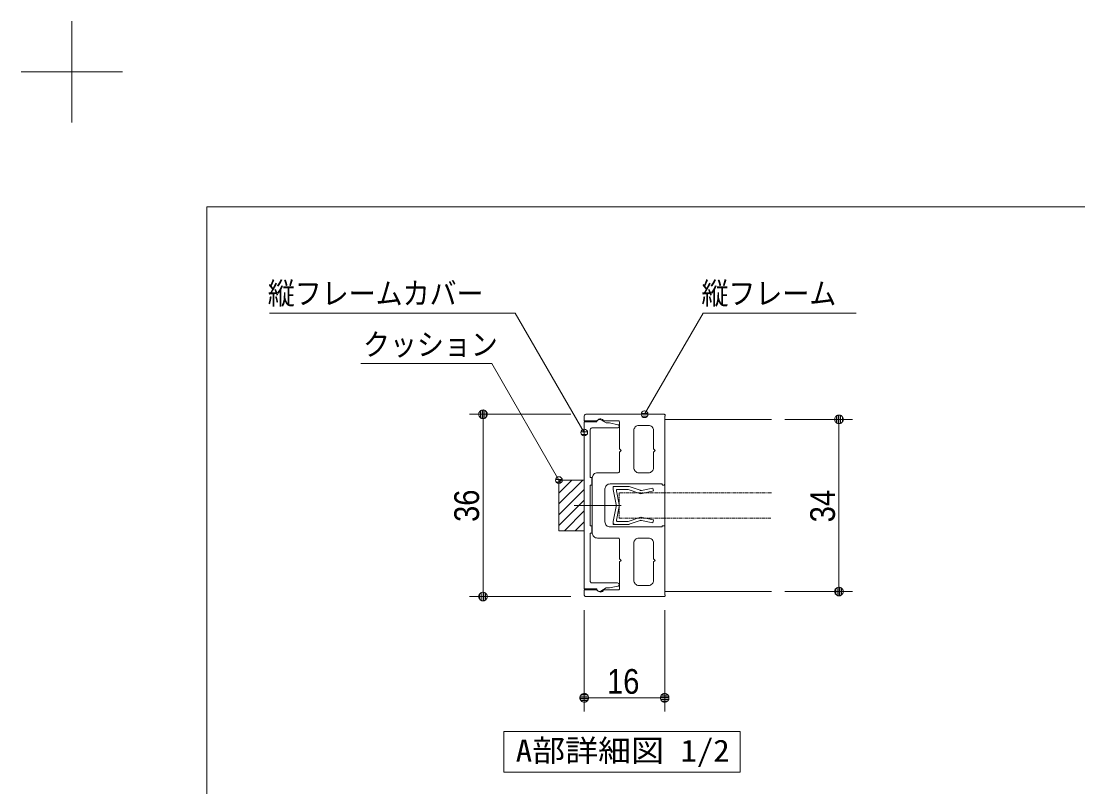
# Model space of a CAD drawing. Units: millimetres, scale not verified. Extents: x -6062 to 6062, y -3045 to 3045.
# Drawn here: x -6062 to -4496, y 1911 to 3045 of the extents above; entities that cross this region are included whole.
import ezdxf
from ezdxf.enums import TextEntityAlignment as Align

# ---------------------------------------------------------------- set-up
doc = ezdxf.new("R2010")
doc.units = ezdxf.units.MM
doc.header["$LTSCALE"] = 20
doc.linetypes.add('DOUBLE_CHAIN1', pattern=[8.8, 5, -1, 0.6, -0.6, 0.6, -1])
for name, color, linetype, lineweight in [('0-0_2寸法-1', 7, 'Continuous', 9), ('0-1_0', 7, 'Continuous', 9), ('0-3_2寸法-3', 7, 'Continuous', 9), ('0-4_3一般', 7, 'Continuous', 9), ('0-5_1図面枠', 7, 'Continuous', 9)]:
    doc.layers.add(name, color=color, linetype=linetype, lineweight=lineweight)
doc.styles.add('ＭＳ ゴシック', font='')
doc.styles.add('ＭＳ Ｐゴシック', font='')
doc.styles.get('ＭＳ ゴシック').set_extended_font_data('MS Gothic')
doc.styles.get('ＭＳ Ｐゴシック').set_extended_font_data('MS PGothic')

# ---------------------------------------------------------------- blocks, each defined once
blk = doc.blocks.new('グループ-64')
at = {"layer": '0-4_3一般'}
for p, q in [((-67955, 47071.9), (-67955, 47116.9)), ((-67910, 47116.9), (-67955, 47116.9)), ((-67955, 47026.9), (-67955, 47071.9)), ((-67955, 47026.9), (-67867.6, 46582.4)), ((-67910, 47116.9), (-67494.9, 47116.9)), ((-67858.2, 46991.3), (-67777.6, 46582.4)), ((-67828.8, 47026.9), (-67505, 47026.9)), ((-67190.7, 46920.9), (-67505, 47026.9)), ((-67475.7, 47112.5), (-67152.2, 47002.3)), ((-67152.2, 47002.3), (-67134, 46993.7)), ((-67114.2, 46997.9), (-67134, 46993.7)), ((-67190.7, 46920.9), (-67145, 46899.4)), ((-67095.6, 46909.8), (-67145, 46899.4)), ((-67955, 46081.9), (-67867.6, 46526.3)), ((-67858.2, 46117.5), (-67777.6, 46526.3)), ((-67955, 46036.9), (-67955, 46081.9)), ((-67828.8, 46081.9), (-67505, 46081.9)), ((-67505, 46081.9), (-67190.7, 46187.8)), ((-67152.2, 46106.4), (-67475.7, 45996.2)), ((-67190.7, 46187.8), (-67145, 46209.4)), ((-67152.2, 46106.4), (-67134, 46115)), ((-67095.6, 46198.9), (-67145, 46209.4)), ((-67114.2, 46110.8), (-67134, 46115)), ((-67955, 46036.9), (-67955, 45991.9)), ((-67910, 45991.9), (-67955, 45991.9)), ((-67494.9, 45991.9), (-67910, 45991.9))]:
    blk.add_line(p, q, dxfattribs=at)
for points in [[(-67114.2, 46997.9), (-66773.6, 47069.9), (-66755, 46981.9), (-67095.6, 46909.8)], [(-67095.6, 46198.9), (-66755, 46126.9), (-66773.6, 46038.8), (-67114.2, 46110.8)]]:
    blk.add_lwpolyline(points, dxfattribs=at)
at = {"layer": '0-4_3一般', "linetype": 'DOUBLE_CHAIN1'}
blk.add_lwpolyline([(-63260, 46929.4), (-67775, 46929.4), (-67775, 46179.4), (-63260, 46179.4)], dxfattribs=at)
at = {"layer": '0-4_3一般'}
for centre, radius, start, end in [((-67910, 47071.9), 45, 135, 180), ((-67910, 47071.9), 45, 90, 135), ((-67828.8, 46996.9), 30, 140.3825, 190.76501), ((-67828.8, 46996.9), 30, 90, 140.3825), ((-67494.9, 47071.9), 45, 77.36114, 90), ((-67494.9, 47071.9), 45, 64.72228, 77.36114), ((-67126.6, 47056.6), 60, 244.72228, 263.33323), ((-67126.6, 47056.6), 60, 263.33323, 281.94418), ((-67126.6, 47056.6), 150, 244.72228, 263.33323), ((-67126.6, 47056.6), 150, 263.33323, 281.94418), ((-68015, 46554.4), 150, 5.3825, 10.76501), ((-68015, 46554.4), 150, 349.23499, 354.6175), ((-68015, 46554.4), 150, 0, 5.3825), ((-68015, 46554.4), 150, 354.6175, 0), ((-67925, 46554.4), 150, 5.3825, 10.76501), ((-67925, 46554.4), 150, 349.23499, 354.6175), ((-67925, 46554.4), 150, 0, 5.3825), ((-67925, 46554.4), 150, 354.6175, 0), ((-67828.8, 46111.9), 30, 169.23499, 219.6175), ((-67828.8, 46111.9), 30, 219.6175, 270), ((-67126.6, 46052.1), 150, 96.66677, 115.27772), ((-67126.6, 46052.1), 60, 96.66677, 115.27772), ((-67126.6, 46052.1), 150, 78.05582, 96.66677), ((-67126.6, 46052.1), 60, 78.05582, 96.66677), ((-67910, 46036.9), 45, 180, 225), ((-67910, 46036.9), 45, 225, 270), ((-67494.9, 46036.9), 45, 270, 282.63886), ((-67494.9, 46036.9), 45, 282.63886, 295.27772)]:
    blk.add_arc(centre, radius, start, end, dxfattribs=at)
blk = doc.blocks.new('グループ-65')
at = {"layer": '0-4_3一般'}
for p, q in [((-67811.2, 48946.6), (-68060.4, 48996.4)), ((-67775, 48894.4), (-67775, 48902.5)), ((-68630, 47379.4), (-68630, 48804.4)), ((-68585, 48849.4), (-67820, 48849.4)), ((-68630, 45954.4), (-68630, 47154.4)), ((-68212.7, 46554.4), (-69112.7, 46554.4)), ((-68630, 44304.4), (-68630, 45729.4)), ((-67820, 44259.4), (-68585, 44259.4)), ((-67775, 44206.2), (-67775, 44214.4)), ((-68060.4, 44112.3), (-67811.2, 44162.1))]:
    blk.add_line(p, q, dxfattribs=at)
for points in [[(-68435, 49029.4), (-68810, 49029.4), (-68810, 44079.4), (-68435, 44079.4)], [(-68089.9, 48999.4), (-68158, 48999.4), (-68322.5, 49094.3)], [(-68630, 47154.4), (-68585, 47154.4), (-68585, 47379.4), (-68630, 47379.4)], [(-68630, 45729.4), (-68585, 45729.4), (-68585, 45954.4), (-68630, 45954.4)], [(-68322.5, 44014.4), (-68158, 44109.4), (-68089.9, 44109.4)]]:
    blk.add_lwpolyline(points, dxfattribs=at)
for centre, radius, start, end in [((-68360, 49029.4), 75, 120, 180), ((-68360, 49029.4), 75, 60, 120), ((-68089.9, 48849.4), 150, 84.34503, 90), ((-68089.9, 48849.4), 150, 78.69007, 84.34503), ((-67820, 48894.4), 45, 270, 315), ((-67820, 48902.5), 45, 39.34503, 78.69007), ((-67820, 48894.4), 45, 315, 0), ((-67820, 48902.5), 45, 0, 39.34503), ((-68585, 48804.4), 45, 135, 180), ((-68585, 48804.4), 45, 90, 135), ((-68585, 44304.4), 45, 180, 225), ((-68585, 44304.4), 45, 225, 270), ((-67820, 44214.4), 45, 45, 90), ((-67820, 44206.2), 45, 281.30993, 320.65497), ((-67820, 44214.4), 45, 0, 45), ((-67820, 44206.2), 45, 320.65497, 0), ((-68360, 44079.4), 75, 180, 240), ((-68360, 44079.4), 75, 240, 300), ((-68089.9, 44259.4), 150, 270, 275.65497), ((-68089.9, 44259.4), 150, 275.65497, 281.30993)]:
    blk.add_arc(centre, radius, start, end, dxfattribs=at)
blk = doc.blocks.new('グループ-66')
at = {"layer": '0-4_3一般'}
for p, q in [((-68810, 49059.4), (-68810, 49209.4)), ((-66440, 49254.4), (-68765, 49254.4)), ((-66425, 47184.4), (-66425, 49194.4)), ((-66410, 49220.3), (-66410, 49224.4)), ((-68442.2, 49059.4), (-68810, 49059.4)), ((-67805, 49059.4), (-68235.1, 49059.4)), ((-67760, 49014.4), (-67760, 48226.9)), ((-67190, 48924.4), (-66905, 48924.4)), ((-67340, 48774.4), (-67340, 47671.9)), ((-66755, 48774.4), (-66755, 48226.9)), ((-67715, 48181.9), (-67760, 48226.9)), ((-67760, 48136.9), (-67715, 48181.9)), ((-67760, 48136.9), (-67760, 47566.9)), ((-66710, 48181.9), (-66755, 48226.9)), ((-66755, 48136.9), (-66710, 48181.9)), ((-66755, 48136.9), (-66755, 47671.9)), ((-68570, 47371.9), (-68570, 45736.9)), ((-68420, 47521.9), (-67805, 47521.9)), ((-67190, 47521.9), (-66905, 47521.9)), ((-68195, 47041.9), (-68195, 46066.9)), ((-66470, 47154.4), (-66455, 47154.4)), ((-67715, 46554.4), (-68881.1, 46554.4)), ((-68045, 45916.9), (-66500, 45916.9)), ((-66500, 45916.9), (-66500, 45924.4)), ((-66470, 45954.4), (-66455, 45954.4)), ((-66425, 45924.4), (-66425, 43914.4)), ((-68420, 45586.9), (-67805, 45586.9)), ((-67760, 44971.9), (-67760, 45541.9)), ((-67340, 44334.4), (-67340, 45436.9)), ((-67190, 45586.9), (-66905, 45586.9)), ((-66755, 44971.9), (-66755, 45436.9)), ((-67715, 44926.9), (-67760, 44971.9)), ((-67760, 44881.9), (-67715, 44926.9)), ((-67760, 44094.4), (-67760, 44881.9)), ((-66710, 44926.9), (-66755, 44971.9)), ((-66755, 44881.9), (-66710, 44926.9)), ((-66755, 44334.4), (-66755, 44881.9)), ((-67190, 44184.4), (-66905, 44184.4)), ((-68442.2, 44049.4), (-68810, 44049.4)), ((-68810, 44049.4), (-68810, 43899.4)), ((-66440, 43854.4), (-68765, 43854.4)), ((-67805, 44049.4), (-68235.1, 44049.4)), ((-66410, 43888.4), (-66410, 43884.4))]:
    blk.add_line(p, q, dxfattribs=at)
blk.add_lwpolyline([(-68045, 47191.9), (-66500, 47191.9), (-66500, 47184.4)], dxfattribs=at)
for centre, radius, start, end in [((-68765, 49209.4), 45, 135, 180), ((-68765, 49209.4), 45, 90, 135), ((-66440, 49224.4), 30, 45, 90), ((-66440, 49220.3), 30, 300, 330), ((-66440, 49224.4), 30, 0, 45), ((-66440, 49220.3), 30, 330, 0), ((-68442.2, 49089.4), 30, 270, 298.12551), ((-68442.2, 49089.4), 30, 298.12551, 326.25101), ((-68330, 49014.4), 105, 85.81397, 146.25101), ((-68330, 49014.4), 105, 25.37693, 85.81397), ((-67805, 49014.4), 45, 45, 90), ((-67805, 49014.4), 45, 0, 45), ((-67190, 48774.4), 150, 135, 180), ((-67190, 48774.4), 150, 90, 135), ((-66905, 48774.4), 150, 45, 90), ((-66905, 48774.4), 150, 0, 45), ((-67190, 47671.9), 150, 180, 225), ((-66905, 47671.9), 150, 315, 0), ((-68420, 47371.9), 150, 135, 180), ((-68420, 47371.9), 150, 90, 135), ((-67805, 47566.9), 45, 270, 315), ((-67805, 47566.9), 45, 315, 0), ((-67190, 47671.9), 150, 225, 270), ((-66905, 47671.9), 150, 270, 315), ((-68045, 47041.9), 150, 135, 180), ((-68045, 47041.9), 150, 90, 135), ((-66470, 47184.4), 30, 180, 225), ((-66470, 47184.4), 30, 225, 270), ((-66455, 47184.4), 30, 270, 315), ((-66455, 47184.4), 30, 315, 0), ((-68045, 46066.9), 150, 180, 225), ((-68420, 45736.9), 150, 180, 225), ((-68045, 46066.9), 150, 225, 270), ((-66470, 45924.4), 30, 135, 180), ((-66470, 45924.4), 30, 90, 135), ((-66455, 45924.4), 30, 45, 90), ((-66455, 45924.4), 30, 0, 45), ((-68420, 45736.9), 150, 225, 270), ((-67805, 45541.9), 45, 45, 90), ((-67805, 45541.9), 45, 0, 45), ((-67190, 45436.9), 150, 135, 180), ((-67190, 45436.9), 150, 90, 135), ((-66905, 45436.9), 150, 45, 90), ((-66905, 45436.9), 150, 0, 45), ((-67190, 44334.4), 150, 180, 225), ((-67190, 44334.4), 150, 225, 270), ((-66905, 44334.4), 150, 270, 315), ((-66905, 44334.4), 150, 315, 0), ((-68765, 43899.4), 45, 180, 225), ((-68765, 43899.4), 45, 225, 270), ((-68442.2, 44019.4), 30, 61.87449, 90), ((-68442.2, 44019.4), 30, 33.74899, 61.87449), ((-68330, 44094.4), 105, 213.74899, 274.18603), ((-68330, 44094.4), 105, 274.18603, 334.62307), ((-67805, 44094.4), 45, 270, 315), ((-67805, 44094.4), 45, 315, 0), ((-66440, 43884.4), 30, 270, 315), ((-66440, 43888.4), 30, 30, 60), ((-66440, 43884.4), 30, 315, 0), ((-66440, 43888.4), 30, 0, 30)]:
    blk.add_arc(centre, radius, start, end, dxfattribs=at)
blk.add_blockref('グループ-65', (0, 0), dxfattribs=at)
blk = doc.blocks.new('グループ-67')
at = {"layer": '0-4_3一般'}
blk.add_lwpolyline([(-63260, 44004.4), (-66425, 44004.4), (-66425, 49104.4), (-63260, 49104.4)], dxfattribs=at)
blk = doc.blocks.new('グループ-68')
at = {"layer": '0-4_3一般'}
for p, q in [((-69560, 47240), (-69495.6, 47304.4)), ((-69560, 46920), (-69175.6, 47304.4)), ((-69560, 46600), (-68855.6, 47304.4)), ((-69560, 46280), (-68810, 47030)), ((-69560, 45960), (-68810, 46710)), ((-69395.6, 45804.4), (-68810, 46390)), ((-69075.6, 45804.4), (-68810, 46070))]:
    blk.add_line(p, q, dxfattribs=at)
blk.add_lwpolyline([(-69560, 47304.4), (-68810, 47304.4), (-68810, 45804.4), (-69560, 45804.4)], close=True, dxfattribs=at)
blk.add_lwpolyline([(-69560, 47304.4), (-68810, 47304.4), (-68810, 45804.4), (-69560, 45804.4)], close=True, dxfattribs=at)
for name in ['グループ-66', 'グループ-67', 'グループ-64']:
    blk.add_blockref(name, (0, 0), dxfattribs=at)
blk = doc.blocks.new('_Dot')
at = {"layer": '0-1_0'}
for p, q in [((-10, 0), (-20, 0)), ((9.78, 2), (-9.78, 2)), ((7.99, 6), (-7.99, 6)), ((9.16, -3.98), (-9.16, -3.98)), ((6, -7.98), (-6, -7.98))]:
    blk.add_line(p, q, dxfattribs=at)
for points in [[(10, 0), (9.92, 1.25), (9.69, 2.49), (9.3, 3.68), (8.76, 4.82), (8.09, 5.88), (7.29, 6.85), (6.37, 7.71), (5.36, 8.44), (4.26, 9.05), (3.09, 9.51), (1.87, 9.82), (0.63, 9.98), (-0.63, 9.98), (-1.87, 9.82), (-3.09, 9.51), (-4.26, 9.05), (-5.36, 8.44), (-6.37, 7.71), (-7.29, 6.85), (-8.09, 5.88), (-8.76, 4.82), (-9.3, 3.68), (-9.69, 2.49), (-9.92, 1.25), (-10, 0), (0, 0)], [(-10, 0), (-9.92, -1.25), (-9.69, -2.49), (-9.3, -3.68), (-8.76, -4.82), (-8.09, -5.88), (-7.29, -6.85), (-6.37, -7.71), (-5.36, -8.44), (-4.26, -9.05), (-3.09, -9.51), (-1.87, -9.82), (-0.63, -9.98), (0.63, -9.98), (1.87, -9.82), (3.09, -9.51), (4.26, -9.05), (5.36, -8.44), (6.37, -7.71), (7.29, -6.85), (8.09, -5.88), (8.76, -4.82), (9.3, -3.68), (9.69, -2.49), (9.92, -1.25), (10, 0), (0, 0)]]:
    blk.add_lwpolyline(points, close=True, dxfattribs=at)
blk = doc.blocks.new('グループ-69')
at = {"layer": '0-3_2寸法-3'}
blk.add_lwpolyline([(-64192.5, 38654.4), (-71192.5, 38654.4), (-71192.5, 39854.4), (-64192.5, 39854.4)], close=True, dxfattribs=at)
at = {"layer": '0-3_2寸法-3', "style": 'ＭＳ ゴシック', "width": 1.1}
blk.add_text('A部詳細図 1/2', height=650.9, dxfattribs=at).set_placement((-70839.4, 38772), align=Align.BOTTOM_LEFT)
blk = doc.blocks.new('グループ-70')
at = {"layer": '0-5_1図面枠'}
for p, q in [((-84000, 57900), (-84000, 60900)), ((-85500, 59400), (-82500, 59400))]:
    blk.add_line(p, q, dxfattribs=at)
blk = doc.blocks.new('グループ-72')
at = {"layer": '0-5_1図面枠'}
blk.add_lwpolyline([(-80000, 55400), (80000, 55400), (80000, -55400), (-80000, -55400)], close=True, dxfattribs=at)
blk = doc.blocks.new('図面枠')
at = {"layer": '0-5_1図面枠'}
for name in ['グループ-70', 'グループ-72']:
    blk.add_blockref(name, (0, 0), dxfattribs=at)

msp = doc.modelspace()

# ---------------------------------------------------------------- linework, layer by layer
at = {"layer": '0-0_2寸法-1'}
for p, q in [((-5248, 2462.72), (-5398, 2462.72)), ((-5378, 2450.01), (-5378, 2205.43)), ((-4930.5, 2455.22), (-4830.5, 2455.22)), ((-4850.5, 2212.93), (-4850.5, 2442.51)), ((-5248, 2192.72), (-5398, 2192.72)), ((-4930.5, 2200.22), (-4830.5, 2200.22)), ((-5228, 2172.72), (-5228, 2022.72)), ((-5108.75, 2172.72), (-5108.75, 2022.72)), ((-5215.29, 2042.72), (-5121.46, 2042.72))]:
    msp.add_line(p, q, dxfattribs=at)
at = {"layer": '0-3_2寸法-3'}
for p, q in [((-5133.67, 2463.71), (-5143.46, 2463.71)), ((-5134.57, 2459.71), (-5142.56, 2459.71)), ((-5138.39, 2467.71), (-5138.73, 2467.71)), ((-5138.39, 2467.71), (-5138.73, 2467.71)), ((-5223.11, 2436.71), (-5232.89, 2436.71)), ((-5224, 2432.71), (-5232, 2432.71)), ((-5227.83, 2440.71), (-5228.17, 2440.71)), ((-5227.83, 2440.71), (-5228.17, 2440.71)), ((-5260.61, 2366.21), (-5270.39, 2366.21)), ((-5265.33, 2370.21), (-5265.67, 2370.21)), ((-5265.33, 2370.21), (-5265.67, 2370.21)), ((-5261.5, 2362.21), (-5269.5, 2362.21))]:
    msp.add_line(p, q, dxfattribs=at)
for points in [[(-5228, 2435.72), (-5330.19, 2612.72), (-5694.63, 2612.72)], [(-5138.56, 2462.72), (-5051.96, 2612.72), (-4825.08, 2612.72)], [(-5265.5, 2365.22), (-5365.09, 2537.72), (-5559.18, 2537.72)]]:
    msp.add_lwpolyline(points, dxfattribs=at)
for centre in [(-5138.56, 2462.72), (-5138.56, 2462.72), (-5228, 2435.72), (-5228, 2435.72), (-5265.5, 2365.22), (-5265.5, 2365.22)]:
    msp.add_circle(centre, 5.01, dxfattribs=at)

# ---------------------------------------------------------------- block references
at = {"layer": '0-0_2寸法-1', "xscale": 0.6356201, "yscale": 0.6356201}
for p, rotation in [((-5378, 2462.72), 90), ((-4850.5, 2455.22), 90), ((-4850.5, 2200.22), 270), ((-5378, 2192.72), 270), ((-5228, 2042.72), 180)]:
    msp.add_blockref('_Dot', p, dxfattribs=dict(at, rotation=rotation))
msp.add_blockref('_Dot', (-5108.75, 2042.72), dxfattribs=at)
at = {"layer": '0-3_2寸法-3', "xscale": 0.05, "yscale": 0.05}
msp.add_blockref('グループ-69', (-1787.5, 0), dxfattribs=at)
at = {"layer": '0-4_3一般', "xscale": 0.05, "yscale": 0.05}
msp.add_blockref('グループ-68', (-1787.5, 0), dxfattribs=at)
at = {"layer": '0-5_1図面枠', "xscale": 0.05, "yscale": 0.05}
msp.add_blockref('図面枠', (-1787.5, 0), dxfattribs=at)

# ---------------------------------------------------------------- texts
at = {"layer": '0-0_2寸法-1', "style": 'ＭＳ Ｐゴシック', "width": 0.9}
for s, p in [('36', (-5372.94, 2303.23)), ('34', (-4845.44, 2302.64))]:
    msp.add_text(s, height=36.66, rotation=90, dxfattribs=at).set_placement(p, align=Align.BOTTOM_LEFT)
msp.add_text('16', height=36.66, dxfattribs=at).set_placement((-5194.2, 2037.76), align=Align.BOTTOM_LEFT)
at = {"layer": '0-3_2寸法-3', "style": 'ＭＳ ゴシック', "width": 0.9}
for s, p in [('縦フレームカバー', (-5696.93, 2615.69)), ('縦フレーム', (-5054.26, 2615.69)), ('クッション', (-5555.84, 2540.11))]:
    msp.add_text(s, height=32.55, dxfattribs=at).set_placement(p, align=Align.BOTTOM_LEFT)

doc.saveas('drawing.dxf')
